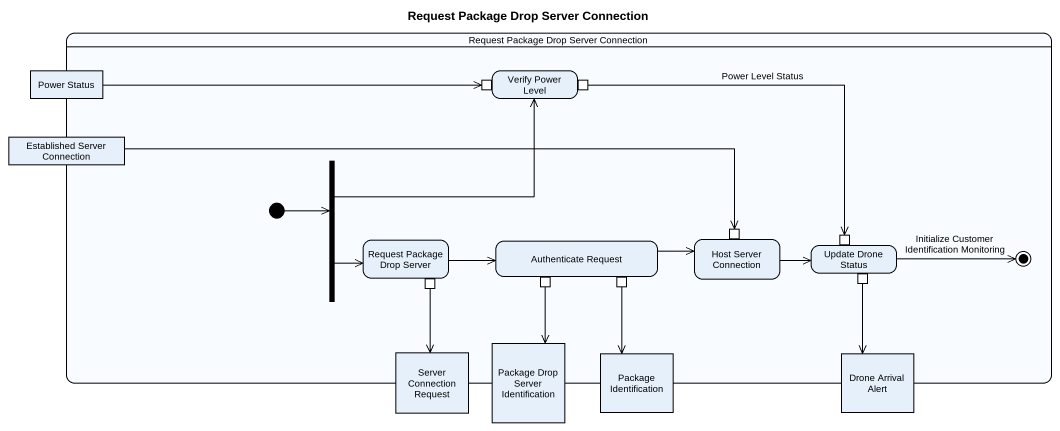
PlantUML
@startuml
title Request Package Drop Server Connection
hide empty description
state "Request Package Drop Server Connection" as Request_Package_Drop_Server {
  state "Power Status" as Power_Status <<object>>
  state "Verify Power Level" as Verify_Power_Level {
    state pin1 <<inputPin>>
    state pin2 <<outputPin>>
  }
  state "Established Server Connection" as Established_Server <<object>>
  state fork1 <<fork>>
  state "Request Package Drop Server" as Request_Package_Drop_Server_2 {
    state pin5 <<outputPin>>
  }
  state "Authenticate Request" as Authenticate_Request {
    state pin6 <<outputPin>>
    state pin7 <<outputPin>>
  }
  state "Host Server Connection" as Host_Server_Connection {
    state pin3 <<inputPin>>
  }
  state "Update Drone Status" as Update_Drone_Status {
    state pin4 <<inputPin>>
    state pin8 <<outputPin>>
  }
  state "Server Connection Request" as Server_Connection_Request <<object>>
  state "Package Drop Server Identification" as Package_Drop_Server <<object>>
  state "Package Identification" as Package_Identification <<object>>
  state "Drone Arrival Alert" as Drone_Arrival_Alert <<object>>
  [*] -right-> fork1
  Update_Drone_Status -right-> [*] : Initialize Customer Identification Monitoring
}
Power_Status -right-> pin1
pin2 -right-> pin4 : Power Level Status
Established_Server -right-> pin3
fork1 -up-> Verify_Power_Level
fork1 -right-> Request_Package_Drop_Server_2
Request_Package_Drop_Server_2 -right-> Authenticate_Request
Authenticate_Request -right-> Host_Server_Connection
Host_Server_Connection -right-> Update_Drone_Status
pin5 --> Server_Connection_Request
pin6 --> Package_Drop_Server
pin7 --> Package_Identification
pin8 --> Drone_Arrival_Alert
@enduml
